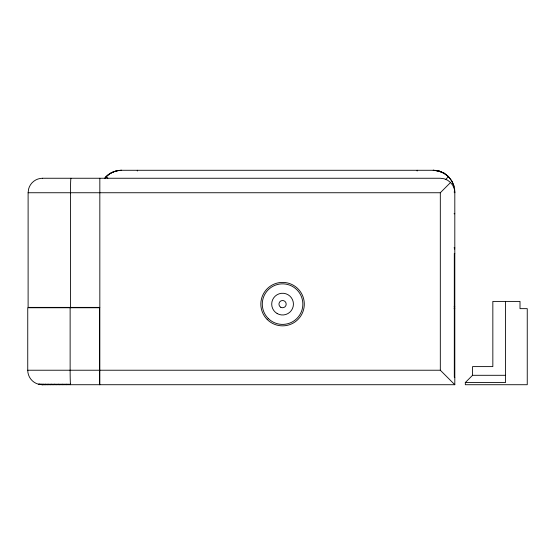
<?xml version="1.0" encoding="UTF-8"?>
<svg xmlns="http://www.w3.org/2000/svg" width="555" height="555" viewBox="0 0 555 555"><rect width="100%" height="100%" fill="white"/><g stroke="black" fill="none" stroke-linecap="round" stroke-linejoin="round"><path stroke-width="0.83" d="M99.831 307.387L28.111 307.387L28.111 192.745L28.61 188.991A14.485 14.485 0 0 1 42.603 178.252L42.631 178.252M417.152 171.023L417.159 170.281M104.687 178.55C108.489 173.202 115.128 170.468 121.566 170.281C115.121 170.482 108.489 173.229 104.673 178.578L106.151 176.65A21.423 21.423 0 0 1 121.379 170.281L433.261 170.281C444.874 170.198 454.892 180.451 454.809 192.016L454.809 384.719L42.236 384.719L38.489 384.226A14.492 14.465 -90 0 1 27.743 370.22L27.75 307.748L99.47 307.748L99.47 384.719M28.145 192.745L440.316 192.745L450.563 182.498L452.866 185.495L454.309 188.991L454.809 192.745M472.555 375.298L472.555 366.605L492.84 366.605L492.84 301.407L520.007 301.407L520.007 308.649L527.25 308.649L527.25 384.719L465.312 384.719L465.312 382.548L472.555 375.298L505.515 375.298M445.651 179.431L448.495 176.622L451.923 181.152L454.073 186.39M42.603 178.252L440.316 178.252L444.069 178.745L447.559 180.195L450.563 182.498M454.066 192.016L454.809 192.016M454.066 213.751L454.809 213.751M454.066 247.801L454.809 247.801M454.309 248.904L454.809 248.904M454.809 253.413L454.309 253.413L454.309 377.129L454.809 377.476M454.066 306.839L454.809 306.839M454.066 308.649L454.809 308.649M27.75 370.227L99.47 370.227M99.831 370.227L440.316 370.227L454.809 384.719M465.312 382.548L505.515 382.548L505.515 301.407M38.489 384.226L70.478 384.226L70.603 384.719M433.261 170.281L438.838 171.023L444.035 173.195L448.495 176.65L444.035 173.195L438.838 171.016L433.261 170.281L438.838 171.023L444.035 173.195M39.606 384.226L43.221 384.719M40.959 384.226L44.393 384.719M42.236 384.719L38.801 384.226L42.506 384.719L40.418 384.344M42.811 384.226L46.003 384.719M45.135 384.226L48.028 384.719M47.897 384.226L50.429 384.719M51.039 384.226L53.169 384.719M54.508 384.226L56.201 384.719M58.254 384.226L59.468 384.719M62.216 384.226L62.916 384.719M106.144 176.629L107.857 178.308M66.309 384.226L66.496 384.719M440.316 192.745L440.316 370.227M137.314 170.281L137.314 171.023M99.831 178.252L99.831 384.719M70.492 307.387L70.492 192.745A14.465 0.472 -90 0 1 70.964 178.252M70.131 307.748L70.131 370.227A14.492 0.472 -90 0 0 70.478 384.226M277.139 313.533A10.864 10.864 0 0 0 293.435 304.126A10.864 10.864 0 0 0 277.139 294.712A10.864 10.864 0 0 0 277.139 313.533M268.225 318.466A20.285 20.285 0 0 0 302.163 309.371A20.285 20.285 0 0 0 277.32 284.535A20.285 20.285 0 0 0 268.225 318.466M267.205 319.493A21.735 21.735 0 0 0 303.564 309.752A21.735 21.735 0 0 0 276.945 283.133A21.735 21.735 0 0 0 267.205 319.493M280.761 307.262A3.621 3.621 0 0 0 286.193 304.126A3.621 3.621 0 0 0 280.761 300.99A3.621 3.621 0 0 0 280.761 307.262"/></g></svg>
